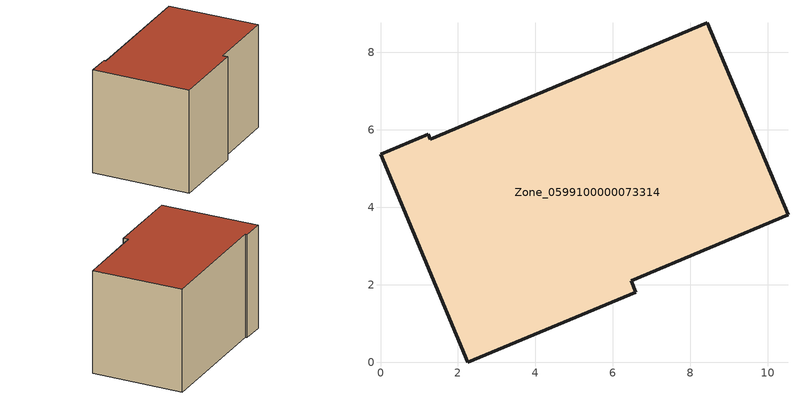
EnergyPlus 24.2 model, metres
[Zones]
Zone_0599100000073314
 floor ground (C_G): 6.59,1.81 2.25,0 0,5.37 1.23,5.88 1.29,5.76 8.44,8.76 10.52,3.8 6.47,2.1 z0
 wall outside (C_F): 2.25,0 6.59,1.81 6.47,2.1 10.52,3.8 8.44,8.76 1.29,5.76 1.23,5.88 0,5.37 2.25,0 z0:6.14
 roof outside (C_R): 8.44,8.76 1.29,5.76 1.23,5.88 0,5.37 2.25,0 6.59,1.81 6.47,2.1 10.52,3.8 z6.14
[BUILDING]
Pand.0599100000073314: North Axis=0; Terrain=City; Loads Convergence Tolerance Value=0.04; Temperature Convergence Tolerance Value=0.4; Solar Distribution=FullExterior; Maximum Number of Warmup Days=25; Minimum Number of Warmup Days=1
[Site:Location]
Rotterdam.The.Hague.AP_ZH_NLD Design_Conditions: Latitude=51.96; Longitude=4.45; Time Zone=1; Elevation=-4.5
[SITE:GROUNDTEMPERATURE:BUILDINGSURFACE]
18, 18, 18, 18, 18, 18, 18, 18, 18, 18, 18, 18
[MATERIAL] Thermal Absorptance=0.9; Solar Absorptance=0.7; Visible Absorptance=0.7
Name | Roughness | Thickness | Conductivity | Density | Specific Heat
G.TC.1946 | MediumSmooth | 0.15 | 1 | 540 | 1210
F.TC.1946 | Rough | 0.3 | 0.857143 | 1920 | 840
R.TC.1946 | MediumRough | 0.2 | 0.909091 | 1500 | 1000
[CONSTRUCTION]
C_G: G.TC.1946
C_F: F.TC.1946
C_R: R.TC.1946
[ZONE]
Zone_0599100000073314: Type=1; Multiplier=1; Ceiling Height=Autocalculate; Volume=Autocalculate; Floor Area=autocalculate; Part of Total Floor Area=Yes
[ZONEINFILTRATION:DESIGNFLOWRATE]
Infil_Zone_0599100000073314: Zone or ZoneList or Space or SpaceList=Zone_0599100000073314; Schedule=AlwaysOn; Design Flow Rate Calculation Method=Flow/Area; Flow Rate per Floor Area=0.003; Constant Term Coefficient=1; Temperature Term Coefficient=0; Velocity Term Coefficient=0; Velocity Squared Term Coefficient=0
[HVACTEMPLATE:ZONE:IDEALLOADSAIRSYSTEM]
Zone_0599100000073314: Maximum Heating Supply Air Temperature=50; Minimum Cooling Supply Air Temperature=13; Maximum Heating Supply Air Humidity Ratio=0.0156; Minimum Cooling Supply Air Humidity Ratio=0.0077; Heating Limit=NoLimit; Cooling Limit=NoLimit; Dehumidification Control Type=ConstantSensibleHeatRatio; Cooling Sensible Heat Ratio=0.7; Dehumidification Setpoint=60; Humidification Control Type=None; Humidification Setpoint=30; Outdoor Air Method=None; Outdoor Air Flow Rate per Person=0.00944; Outdoor Air Flow Rate per Zone Floor Area=0; Outdoor Air Flow Rate per Zone=0; Demand Controlled Ventilation Type=None; Outdoor Air Economizer Type=NoEconomizer; Heat Recovery Type=None; Sensible Heat Recovery Effectiveness=0.7; Latent Heat Recovery Effectiveness=0.65
[ZONECONTROL:THERMOSTAT]
ThermostatControl_Zone_0599100000073314: Zone or ZoneList=Zone_0599100000073314; Control Type Schedule=DualSetpointControlType; Control 1=Thermostat_Zone_0599100000073314; Temperature Difference Between Cutout And Setpoint=0
[THERMOSTATSETPOINT:DUALSETPOINT]
Thermostat_Zone_0599100000073314: Heating Setpoint Temperature Schedule=HeatingSetpoint_Zone_0599100000073314; Cooling Setpoint Temperature Schedule=CoolingSetpoint_Zone_0599100000073314
[SCHEDULE:COMPACT]
HeatingSetpoint_Zone_0599100000073314: Through: 12/31, For: AllDays, Until: 24:00, 21
CoolingSetpoint_Zone_0599100000073314: Through: 12/31, For: AllDays, Until: 24:00, 24
DualSetpointControlType: Through: 12/31, For: AllDays, Until: 24:00, 4
AlwaysOn: Through: 12/31, For: AllDays, Until: 24:00, 1
